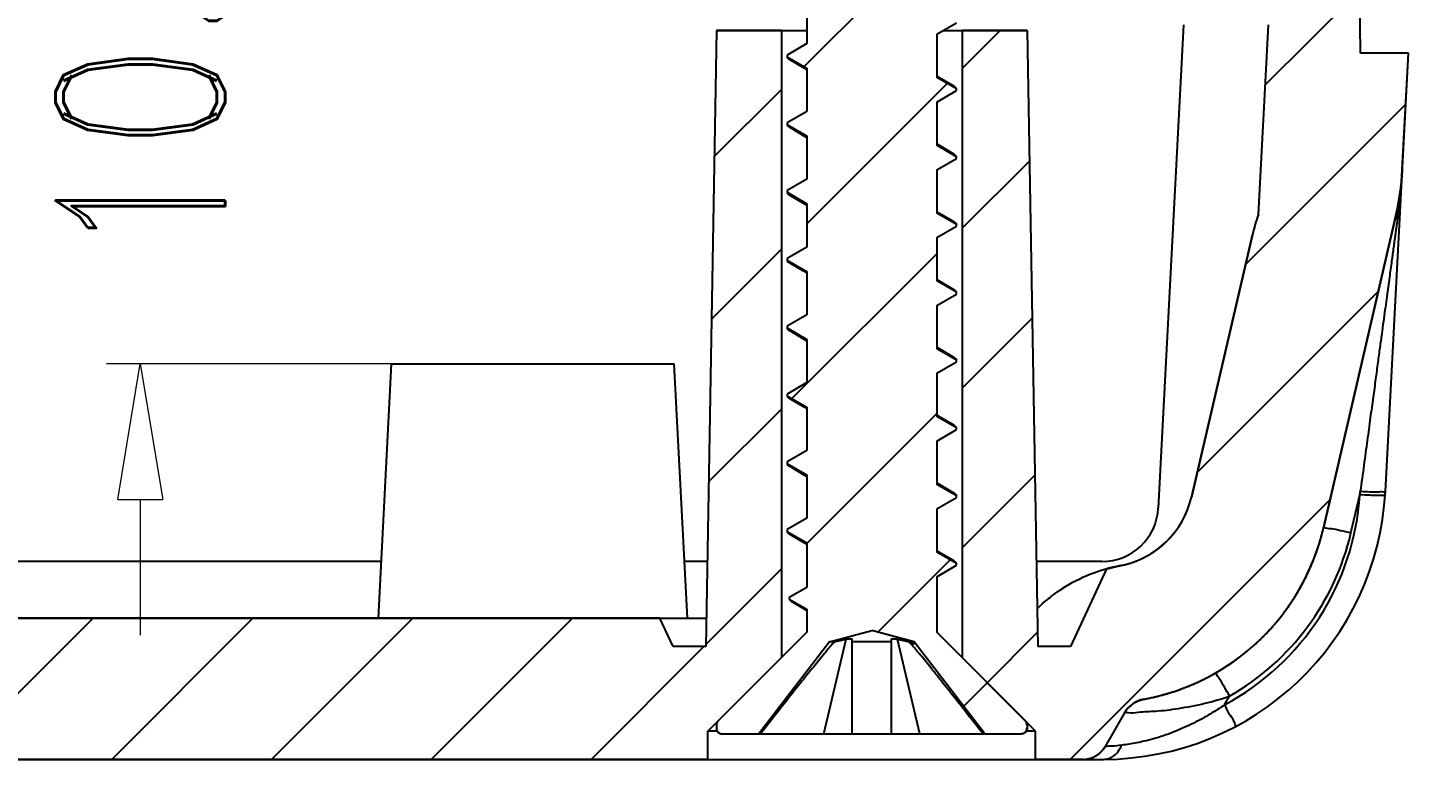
# Model space of a CAD drawing. Header units: millimetres. Extents: x 3537 to 3861, y 1181 to 1410.
# Drawn here: x 3635.33 to 3659.78, y 1204.11 to 1217.06 of the extents above; entities that cross this region are included whole.
import ezdxf

# ---------------------------------------------------------------- set-up
doc = ezdxf.new("R2010")
doc.units = ezdxf.units.MM
doc.layers.add('dim', color=82, linetype='Continuous', lineweight=9)
doc.styles.add('ROMAND', font='romand.shx', dxfattribs={"width": 0.75, "bigfont": 'gbcbig.shx'})
doc.dimstyles.new('YanXiu', dxfattribs={"dimtxt": 2.5, "dimasz": 2.2, "dimexe": 1, "dimexo": 0, "dimgap": 0.66, "dimtad": 0, "dimzin": 9, "dimdsep": 46, "dimtxsty": 'ROMAND', "dimblk": 'CLOSEDBLANK', "dimcen": 0, "dimclrd": 3, "dimclre": 3, "dimclrt": 7, "dimazin": 2, "dimtfac": 1, "dimtofl": 0, "dimtmove": 0, "dimatfit": 3, "dimldrblk": 'CLOSEDBLANK', "dimfxl": 1, "dimlwd": 5, "dimlwe": 5, "dimarcsym": 0})
pattern_1 = [(45, (3259.1924, 1114.9763), (-1.414214, 1.414214), [])]

# ---------------------------------------------------------------- blocks, each defined once
blk = doc.blocks.new('_ClosedBlank')
at = {"color": 0, "linetype": 'ByBlock', "lineweight": -2}
for p, q in [((-1, 0.167), (0, 0)), ((-1, 0.167), (-1, -0.167)), ((0, 0), (-1, -0.167))]:
    blk.add_line(p, q, dxfattribs=at)
blk = doc.blocks.new('*D38')
at = {"layer": 'Defpoints', "color": 0}
for p in [(3637.329, 1221.607), (3641.778, 1221.607), (3641.778, 1211.107)]:
    blk.add_point(p, dxfattribs=at)
at = {"layer": 'dim', "color": 3, "lineweight": 5}
for p, q in [((3637.329, 1224.007), (3637.329, 1226.407)), ((3641.778, 1221.607), (3636.73, 1221.607)), ((3641.778, 1211.107), (3636.73, 1211.107)), ((3637.329, 1208.707), (3637.329, 1206.307))]:
    blk.add_line(p, q, dxfattribs=at)
at = {"layer": 'dim', "color": 3, "lineweight": 5, "xscale": 2.4, "yscale": 2.4, "zscale": 2.4}
for p, rotation in [((3637.329, 1221.607), 270), ((3637.329, 1211.107), 90)]:
    blk.add_blockref('_ClosedBlank', p, dxfattribs=dict(at, rotation=rotation))
at = {"layer": 'dim', "color": 7, "insert": (3637.329, 1216.357), "char_height": 3, "attachment_point": 5, "rotation": 90, "style": 'ROMAND'}
blk.add_mtext('10.5', dxfattribs=at)

msp = doc.modelspace()

# ---------------------------------------------------------------- hatches: boundary and pattern name
at = {"linetype": 'Continuous'}
h = msp.add_hatch(dxfattribs=at)
h.set_pattern_fill('C', color=40, scale=2, angle=45, style=0, pattern_type=0)
h.set_pattern_definition(pattern_1)
edge = h.paths.add_edge_path()
edge.add_line((3647.628, 1204.557), (3648.278, 1204.557))
edge.add_spline(control_points=[(3647.528, 1204.657), (3647.528, 1204.598), (3647.57, 1204.557), (3647.628, 1204.557)], knot_values=[0, 0, 0, 0, 1, 1, 1, 1], weights=[1, 0.804738, 0.804738, 1], degree=3, periodic=0)
edge.add_line((3647.528, 1204.715), (3647.528, 1204.657))
edge.add_spline(control_points=[(3647.558, 1204.786), (3647.539, 1204.767), (3647.528, 1204.742), (3647.528, 1204.715)], knot_values=[0, 0, 0, 0, 1, 1, 1, 1], weights=[1, 0.949253, 0.949253, 1], degree=3, periodic=0)
edge.add_line((3649.128, 1206.357), (3647.558, 1204.786))
edge.add_line((3649.128, 1206.762), (3649.128, 1206.357))
edge.add_line((3648.818, 1206.942), (3649.128, 1206.762))
edge.add_line((3648.818, 1206.972), (3648.818, 1206.942))
edge.add_line((3649.128, 1207.151), (3648.818, 1206.972))
edge.add_line((3649.128, 1207.94), (3649.128, 1207.151))
edge.add_line((3648.778, 1208.142), (3649.128, 1207.94))
edge.add_line((3648.778, 1208.172), (3648.778, 1208.142))
edge.add_line((3649.128, 1208.374), (3648.778, 1208.172))
edge.add_line((3649.128, 1209.14), (3649.128, 1208.374))
edge.add_line((3648.778, 1209.342), (3649.128, 1209.14))
edge.add_line((3648.778, 1209.372), (3648.778, 1209.342))
edge.add_line((3649.128, 1209.574), (3648.778, 1209.372))
edge.add_line((3649.128, 1210.34), (3649.128, 1209.574))
edge.add_line((3648.778, 1210.542), (3649.128, 1210.34))
edge.add_line((3648.778, 1210.572), (3648.778, 1210.542))
edge.add_line((3649.128, 1210.774), (3648.778, 1210.572))
edge.add_line((3649.128, 1211.54), (3649.128, 1210.774))
edge.add_line((3648.778, 1211.742), (3649.128, 1211.54))
edge.add_line((3648.778, 1211.772), (3648.778, 1211.742))
edge.add_line((3649.128, 1211.974), (3648.778, 1211.772))
edge.add_line((3649.128, 1212.74), (3649.128, 1211.974))
edge.add_line((3648.778, 1212.942), (3649.128, 1212.74))
edge.add_line((3648.778, 1212.972), (3648.778, 1212.942))
edge.add_line((3649.128, 1213.174), (3648.778, 1212.972))
edge.add_line((3649.128, 1213.94), (3649.128, 1213.174))
edge.add_line((3648.778, 1214.142), (3649.128, 1213.94))
edge.add_line((3648.778, 1214.172), (3648.778, 1214.142))
edge.add_line((3649.128, 1214.374), (3648.778, 1214.172))
edge.add_line((3649.128, 1215.14), (3649.128, 1214.374))
edge.add_line((3648.778, 1215.342), (3649.128, 1215.14))
edge.add_line((3648.778, 1215.372), (3648.778, 1215.342))
edge.add_line((3649.128, 1215.574), (3648.778, 1215.372))
edge.add_line((3649.128, 1216.34), (3649.128, 1215.574))
edge.add_line((3648.778, 1216.542), (3649.128, 1216.34))
edge.add_line((3648.778, 1216.572), (3648.778, 1216.542))
edge.add_line((3649.128, 1216.774), (3648.778, 1216.572))
edge.add_line((3649.128, 1217.54), (3649.128, 1216.774))
edge.add_line((3648.778, 1217.742), (3649.128, 1217.54))
edge.add_line((3648.778, 1217.772), (3648.778, 1217.742))
edge.add_line((3649.128, 1217.974), (3648.778, 1217.772))
edge.add_line((3649.128, 1218.74), (3649.128, 1217.974))
edge.add_line((3648.778, 1218.942), (3649.128, 1218.74))
edge.add_line((3648.778, 1218.972), (3648.778, 1218.942))
edge.add_line((3649.128, 1219.174), (3648.778, 1218.972))
edge.add_line((3649.128, 1219.94), (3649.128, 1219.174))
edge.add_line((3648.778, 1220.142), (3649.128, 1219.94))
edge.add_line((3648.778, 1220.172), (3648.778, 1220.142))
edge.add_line((3649.128, 1220.374), (3648.778, 1220.172))
edge.add_line((3649.128, 1221.14), (3649.128, 1220.374))
edge.add_line((3648.778, 1221.342), (3649.128, 1221.14))
edge.add_line((3648.778, 1221.372), (3648.778, 1221.342))
edge.add_line((3649.128, 1221.574), (3648.778, 1221.372))
edge.add_line((3649.128, 1222.34), (3649.128, 1221.574))
edge.add_line((3648.778, 1222.542), (3649.128, 1222.34))
edge.add_line((3648.778, 1222.572), (3648.778, 1222.542))
edge.add_line((3649.128, 1222.774), (3648.778, 1222.572))
edge.add_line((3649.128, 1223.665), (3649.128, 1222.774))
edge.add_line((3648.996, 1223.742), (3649.128, 1223.665))
edge.add_line((3648.996, 1223.772), (3648.996, 1223.742))
edge.add_line((3649.128, 1223.848), (3648.996, 1223.772))
edge.add_line((3649.128, 1224.557), (3649.128, 1223.848))
edge.add_line((3649.128, 1224.557), (3651.428, 1224.557))
edge.add_line((3651.428, 1224.557), (3651.428, 1223.356))
edge.add_line((3651.747, 1223.172), (3651.428, 1223.356))
edge.add_line((3651.747, 1223.142), (3651.747, 1223.172))
edge.add_line((3651.428, 1222.957), (3651.747, 1223.142))
edge.add_line((3651.428, 1222.957), (3651.428, 1222.174))
edge.add_line((3651.778, 1221.972), (3651.428, 1222.174))
edge.add_line((3651.778, 1221.942), (3651.778, 1221.972))
edge.add_line((3651.428, 1221.74), (3651.778, 1221.942))
edge.add_line((3651.428, 1221.74), (3651.428, 1220.974))
edge.add_line((3651.778, 1220.772), (3651.428, 1220.974))
edge.add_line((3651.778, 1220.742), (3651.778, 1220.772))
edge.add_line((3651.428, 1220.54), (3651.778, 1220.742))
edge.add_line((3651.428, 1220.54), (3651.428, 1219.774))
edge.add_line((3651.778, 1219.572), (3651.428, 1219.774))
edge.add_line((3651.778, 1219.542), (3651.778, 1219.572))
edge.add_line((3651.428, 1219.34), (3651.778, 1219.542))
edge.add_line((3651.428, 1219.34), (3651.428, 1218.574))
edge.add_line((3651.778, 1218.372), (3651.428, 1218.574))
edge.add_line((3651.778, 1218.342), (3651.778, 1218.372))
edge.add_line((3651.428, 1218.14), (3651.778, 1218.342))
edge.add_line((3651.428, 1218.14), (3651.428, 1217.374))
edge.add_line((3651.778, 1217.172), (3651.428, 1217.374))
edge.add_line((3651.778, 1217.142), (3651.778, 1217.172))
edge.add_line((3651.428, 1216.94), (3651.778, 1217.142))
edge.add_line((3651.428, 1216.94), (3651.428, 1216.174))
edge.add_line((3651.778, 1215.972), (3651.428, 1216.174))
edge.add_line((3651.778, 1215.942), (3651.778, 1215.972))
edge.add_line((3651.428, 1215.74), (3651.778, 1215.942))
edge.add_line((3651.428, 1215.74), (3651.428, 1214.974))
edge.add_line((3651.778, 1214.772), (3651.428, 1214.974))
edge.add_line((3651.778, 1214.742), (3651.778, 1214.772))
edge.add_line((3651.428, 1214.54), (3651.778, 1214.742))
edge.add_line((3651.428, 1214.54), (3651.428, 1213.774))
edge.add_line((3651.778, 1213.572), (3651.428, 1213.774))
edge.add_line((3651.778, 1213.542), (3651.778, 1213.572))
edge.add_line((3651.428, 1213.34), (3651.778, 1213.542))
edge.add_line((3651.428, 1213.34), (3651.428, 1212.574))
edge.add_line((3651.778, 1212.372), (3651.428, 1212.574))
edge.add_line((3651.778, 1212.342), (3651.778, 1212.372))
edge.add_line((3651.428, 1212.14), (3651.778, 1212.342))
edge.add_line((3651.428, 1212.14), (3651.428, 1211.374))
edge.add_line((3651.778, 1211.172), (3651.428, 1211.374))
edge.add_line((3651.778, 1211.142), (3651.778, 1211.172))
edge.add_line((3651.428, 1210.94), (3651.778, 1211.142))
edge.add_line((3651.428, 1210.94), (3651.428, 1210.174))
edge.add_line((3651.778, 1209.972), (3651.428, 1210.174))
edge.add_line((3651.778, 1209.942), (3651.778, 1209.972))
edge.add_line((3651.428, 1209.74), (3651.778, 1209.942))
edge.add_line((3651.428, 1209.74), (3651.428, 1208.974))
edge.add_line((3651.778, 1208.772), (3651.428, 1208.974))
edge.add_line((3651.778, 1208.742), (3651.778, 1208.772))
edge.add_line((3651.428, 1208.54), (3651.778, 1208.742))
edge.add_line((3651.428, 1208.54), (3651.428, 1207.774))
edge.add_line((3651.778, 1207.572), (3651.428, 1207.774))
edge.add_line((3651.778, 1207.542), (3651.778, 1207.572))
edge.add_line((3651.428, 1207.34), (3651.778, 1207.542))
edge.add_line((3651.428, 1207.34), (3651.428, 1206.357))
edge.add_line((3651.428, 1206.357), (3652.999, 1204.786))
edge.add_spline(control_points=[(3652.999, 1204.786), (3653.018, 1204.767), (3653.028, 1204.742), (3653.028, 1204.715)], knot_values=[0, 0, 0, 0, 1, 1, 1, 1], weights=[1, 0.949253, 0.949253, 1], degree=3, periodic=0)
edge.add_line((3653.028, 1204.715), (3653.028, 1204.657))
edge.add_spline(control_points=[(3653.028, 1204.657), (3653.028, 1204.598), (3652.987, 1204.557), (3652.928, 1204.557)], knot_values=[0, 0, 0, 0, 1, 1, 1, 1], weights=[1, 0.804738, 0.804738, 1], degree=3, periodic=0)
edge.add_line((3652.278, 1204.557), (3652.928, 1204.557))
edge.add_line((3652.278, 1204.557), (3651.042, 1206.167))
edge.add_line((3651.042, 1206.167), (3651.028, 1206.186))
edge.add_line((3651.028, 1206.186), (3650.994, 1206.195))
edge.add_line((3650.994, 1206.195), (3650.278, 1206.387))
edge.add_line((3649.528, 1206.186), (3650.278, 1206.387))
edge.add_line((3649.528, 1206.186), (3648.278, 1204.557))
h = msp.add_hatch(dxfattribs=at)
h.set_pattern_fill('DEFAULT__1', color=40, scale=2, angle=45, style=0, pattern_type=0)
h.set_pattern_definition(pattern_1)
edge = h.paths.add_edge_path()
edge.add_line((3584.428, 1217.107), (3585.256, 1217.107))
edge.add_line((3585.431, 1213.752), (3585.256, 1217.107))
edge.add_spline(control_points=[(3585.431, 1213.752), (3585.475, 1213.634), (3585.511, 1213.513), (3585.54, 1213.39)], knot_values=[0, 0, 0, 0, 1, 1, 1, 1], weights=[1, 0.998678, 0.998678, 1], degree=3, periodic=0)
edge.add_line((3586.62, 1208.744), (3585.54, 1213.39))
edge.add_spline(control_points=[(3586.62, 1208.744), (3586.767, 1208.11), (3587.236, 1207.659), (3587.875, 1207.536)], knot_values=[0, 0, 0, 0, 1, 1, 1, 1], weights=[1, 0.892482, 0.892482, 1], degree=3, periodic=0)
edge.add_spline(control_points=[(3589.528, 1206.607), (3589.088, 1207.091), (3588.517, 1207.412), (3587.875, 1207.536)], knot_values=[0, 0, 0, 0, 1, 1, 1, 1], weights=[1, 0.965849, 0.965849, 1], degree=3, periodic=0)
edge.add_line((3589.528, 1206.607), (3594.778, 1206.607))
edge.add_line((3594.778, 1206.607), (3595.012, 1206.107))
edge.add_line((3595.012, 1206.107), (3595.516, 1206.107))
edge.add_line((3595.778, 1211.107), (3595.516, 1206.107))
edge.add_line((3595.778, 1211.107), (3597.028, 1211.107))
edge.add_line((3597.116, 1206.107), (3597.028, 1211.107))
edge.add_line((3597.116, 1206.107), (3599.441, 1206.107))
edge.add_line((3599.441, 1206.107), (3599.528, 1211.107))
edge.add_line((3599.528, 1211.107), (3600.778, 1211.107))
edge.add_line((3600.778, 1211.107), (3601.04, 1206.107))
edge.add_line((3601.04, 1206.107), (3601.545, 1206.107))
edge.add_line((3601.778, 1206.607), (3601.545, 1206.107))
edge.add_line((3601.778, 1206.607), (3621.278, 1206.607))
edge.add_line((3621.278, 1204.107), (3621.278, 1206.607))
edge.add_line((3588.538, 1204.107), (3621.278, 1204.107))
edge.add_spline(control_points=[(3588.538, 1204.107), (3588.373, 1204.107), (3588.231, 1204.189), (3588.148, 1204.332)], knot_values=[0, 0, 0, 0, 1, 1, 1, 1], weights=[1, 0.910684, 0.910684, 1], degree=3, periodic=0)
edge.add_line((3587.803, 1204.93), (3588.148, 1204.332))
edge.add_spline(control_points=[(3587.803, 1204.93), (3587.729, 1205.059), (3587.607, 1205.145), (3587.46, 1205.172)], knot_values=[0, 0, 0, 0, 1, 1, 1, 1], weights=[1, 0.938387, 0.938387, 1], degree=3, periodic=0)
edge.add_spline(control_points=[(3584.282, 1208.201), (3584.654, 1206.6), (3585.844, 1205.467), (3587.46, 1205.172)], knot_values=[0, 0, 0, 0, 1, 1, 1, 1], weights=[1, 0.890642, 0.890642, 1], degree=3, periodic=0)
edge.add_line((3584.282, 1208.201), (3583.009, 1213.677))
edge.add_spline(control_points=[(3582.886, 1214.547), (3582.902, 1214.254), (3582.943, 1213.963), (3583.009, 1213.677)], knot_values=[0, 0, 0, 0, 1, 1, 1, 1], weights=[1, 0.997419, 0.997419, 1], degree=3, periodic=0)
edge.add_line((3582.886, 1214.547), (3582.778, 1216.607))
edge.add_line((3582.778, 1216.607), (3583.628, 1216.607))
edge.add_line((3583.628, 1216.607), (3583.641, 1218.107))
edge.add_line((3584.42, 1218.107), (3583.641, 1218.107))
edge.add_line((3584.428, 1217.107), (3584.42, 1218.107))
edge = h.paths.add_edge_path()
edge.add_line((3621.278, 1204.107), (3621.278, 1206.607))
edge.add_line((3621.278, 1204.107), (3621.278, 1206.607))
edge = h.paths.add_edge_path()
edge.add_line((3658.128, 1217.107), (3657.301, 1217.107))
edge.add_line((3658.128, 1217.107), (3658.137, 1218.107))
edge.add_line((3658.915, 1218.107), (3658.137, 1218.107))
edge.add_line((3658.928, 1216.607), (3658.915, 1218.107))
edge.add_line((3659.778, 1216.607), (3658.928, 1216.607))
edge.add_line((3659.67, 1214.547), (3659.778, 1216.607))
edge.add_spline(control_points=[(3659.67, 1214.547), (3659.655, 1214.254), (3659.614, 1213.963), (3659.547, 1213.677)], knot_values=[0, 0, 0, 0, 1, 1, 1, 1], weights=[1, 0.997419, 0.997419, 1], degree=3, periodic=0)
edge.add_line((3659.547, 1213.677), (3658.275, 1208.201))
edge.add_spline(control_points=[(3655.097, 1205.172), (3656.713, 1205.467), (3657.903, 1206.6), (3658.275, 1208.201)], knot_values=[0, 0, 0, 0, 1, 1, 1, 1], weights=[1, 0.890642, 0.890642, 1], degree=3, periodic=0)
edge.add_spline(control_points=[(3654.754, 1204.93), (3654.828, 1205.059), (3654.95, 1205.145), (3655.097, 1205.172)], knot_values=[0, 0, 0, 0, 1, 1, 1, 1], weights=[1, 0.938387, 0.938387, 1], degree=3, periodic=0)
edge.add_line((3654.754, 1204.93), (3654.408, 1204.332))
edge.add_spline(control_points=[(3654.019, 1204.107), (3654.183, 1204.107), (3654.326, 1204.189), (3654.408, 1204.332)], knot_values=[0, 0, 0, 0, 1, 1, 1, 1], weights=[1, 0.910684, 0.910684, 1], degree=3, periodic=0)
edge.add_line((3654.019, 1204.107), (3653.178, 1204.107))
edge.add_line((3653.178, 1204.107), (3653.178, 1204.607))
edge.add_line((3653.178, 1204.607), (3651.878, 1205.907))
edge.add_line((3651.878, 1217.007), (3651.878, 1205.907))
edge.add_line((3653.028, 1217.007), (3651.878, 1217.007))
edge.add_line((3653.028, 1217.007), (3653.219, 1206.107))
edge.add_line((3653.795, 1206.107), (3653.219, 1206.107))
edge.add_line((3654.434, 1207.477), (3653.795, 1206.107))
edge.add_spline(control_points=[(3654.434, 1207.477), (3654.516, 1207.5), (3654.598, 1207.52), (3654.682, 1207.536)], knot_values=[0, 0, 0, 0, 1, 1, 1, 1], weights=[1, 0.9994, 0.9994, 1], degree=3, periodic=0)
edge.add_spline(control_points=[(3654.682, 1207.536), (3655.321, 1207.659), (3655.79, 1208.11), (3655.937, 1208.744)], knot_values=[0, 0, 0, 0, 1, 1, 1, 1], weights=[1, 0.892482, 0.892482, 1], degree=3, periodic=0)
edge.add_line((3657.017, 1213.39), (3655.937, 1208.744))
edge.add_spline(control_points=[(3657.125, 1213.752), (3657.082, 1213.634), (3657.045, 1213.513), (3657.017, 1213.39)], knot_values=[0, 0, 0, 0, 1, 1, 1, 1], weights=[1, 0.998678, 0.998678, 1], degree=3, periodic=0)
edge.add_line((3657.125, 1213.752), (3657.301, 1217.107))
edge = h.paths.add_edge_path()
edge.add_line((3647.378, 1204.107), (3621.278, 1204.107))
edge.add_line((3621.278, 1204.107), (3621.278, 1206.607))
edge.add_line((3646.528, 1206.607), (3621.278, 1206.607))
edge.add_line((3646.762, 1206.107), (3646.528, 1206.607))
edge.add_line((3647.338, 1206.107), (3646.762, 1206.107))
edge.add_line((3647.528, 1217.007), (3647.338, 1206.107))
edge.add_line((3648.678, 1217.007), (3647.528, 1217.007))
edge.add_line((3648.678, 1217.007), (3648.678, 1205.907))
edge.add_line((3647.378, 1204.607), (3648.678, 1205.907))
edge.add_line((3647.378, 1204.107), (3647.378, 1204.607))

# ---------------------------------------------------------------- linework, layer by layer
at = {"color": 7, "linetype": 'Continuous'}
for p, q in [((3658.928, 1216.607), (3658.915, 1218.107)), ((3658.928, 1216.607), (3658.915, 1218.107)), ((3649.128, 1217.54), (3649.128, 1216.774)), ((3649.128, 1217.54), (3649.128, 1216.774)), ((3651.428, 1216.94), (3651.778, 1217.142)), ((3651.428, 1216.94), (3651.778, 1217.142)), ((3655.799, 1217.107), (3655.351, 1208.554)), ((3657.125, 1213.752), (3657.301, 1217.107)), ((3657.125, 1213.752), (3657.301, 1217.107)), ((3647.528, 1217.007), (3647.338, 1206.107)), ((3647.528, 1217.007), (3647.338, 1206.107)), ((3647.528, 1217.007), (3649.128, 1217.007)), ((3648.678, 1217.007), (3647.528, 1217.007)), ((3648.678, 1217.007), (3648.678, 1205.907)), ((3648.678, 1217.007), (3648.678, 1205.907)), ((3651.428, 1216.94), (3651.428, 1216.174)), ((3651.428, 1216.94), (3651.428, 1216.174)), ((3651.545, 1217.007), (3653.028, 1217.007)), ((3651.878, 1217.007), (3651.878, 1205.907)), ((3653.028, 1217.007), (3651.878, 1217.007)), ((3651.878, 1217.007), (3651.878, 1205.907)), ((3653.028, 1217.007), (3653.219, 1206.107)), ((3653.028, 1217.007), (3653.219, 1206.107)), ((3649.128, 1216.774), (3648.778, 1216.572)), ((3649.128, 1216.774), (3648.778, 1216.572)), ((3659.778, 1216.607), (3658.928, 1216.607)), ((3659.778, 1216.607), (3658.928, 1216.607)), ((3659.372, 1208.845), (3659.778, 1216.607)), ((3659.67, 1214.547), (3659.778, 1216.607)), ((3659.67, 1214.547), (3659.778, 1216.607)), ((3648.778, 1216.572), (3648.778, 1216.542)), ((3648.778, 1216.572), (3648.778, 1216.542)), ((3648.778, 1216.542), (3649.128, 1216.34)), ((3648.778, 1216.542), (3649.128, 1216.34)), ((3648.814, 1216.5), (3649.076, 1216.344)), ((3649.076, 1216.344), (3649.128, 1216.313)), ((3649.128, 1216.34), (3649.128, 1215.574)), ((3649.128, 1216.34), (3649.128, 1215.574)), ((3651.478, 1216.17), (3651.428, 1216.2)), ((3651.778, 1215.972), (3651.428, 1216.174)), ((3651.778, 1215.972), (3651.428, 1216.174)), ((3651.743, 1216.013), (3651.478, 1216.17)), ((3651.428, 1215.74), (3651.778, 1215.942)), ((3651.428, 1215.74), (3651.778, 1215.942)), ((3651.778, 1215.942), (3651.778, 1215.972)), ((3651.778, 1215.942), (3651.778, 1215.972)), ((3651.428, 1215.74), (3651.428, 1214.974)), ((3651.428, 1215.74), (3651.428, 1214.974)), ((3649.128, 1215.574), (3648.778, 1215.372)), ((3649.128, 1215.574), (3648.778, 1215.372)), ((3648.778, 1215.372), (3648.778, 1215.342)), ((3648.778, 1215.372), (3648.778, 1215.342)), ((3648.778, 1215.342), (3649.128, 1215.14)), ((3648.778, 1215.342), (3649.128, 1215.14)), ((3648.814, 1215.3), (3649.076, 1215.144)), ((3649.076, 1215.144), (3649.128, 1215.113)), ((3649.128, 1215.14), (3649.128, 1214.374)), ((3649.128, 1215.14), (3649.128, 1214.374)), ((3651.478, 1214.97), (3651.428, 1215)), ((3651.778, 1214.772), (3651.428, 1214.974)), ((3651.778, 1214.772), (3651.428, 1214.974)), ((3651.743, 1214.813), (3651.478, 1214.97)), ((3651.428, 1214.54), (3651.778, 1214.742)), ((3651.428, 1214.54), (3651.778, 1214.742)), ((3651.743, 1214.813), (3651.778, 1214.772)), ((3651.778, 1214.742), (3651.778, 1214.772)), ((3651.778, 1214.742), (3651.778, 1214.772)), ((3651.428, 1214.54), (3651.428, 1213.774)), ((3651.428, 1214.54), (3651.428, 1213.774)), ((3649.128, 1214.374), (3648.778, 1214.172)), ((3649.128, 1214.374), (3648.778, 1214.172)), ((3648.778, 1214.172), (3648.778, 1214.142)), ((3648.778, 1214.172), (3648.778, 1214.142)), ((3648.778, 1214.142), (3649.128, 1213.94)), ((3648.778, 1214.142), (3649.128, 1213.94)), ((3648.814, 1214.1), (3649.076, 1213.944)), ((3649.076, 1213.944), (3649.128, 1213.913)), ((3649.128, 1213.94), (3649.128, 1213.174)), ((3649.128, 1213.94), (3649.128, 1213.174)), ((3651.478, 1213.77), (3651.428, 1213.8)), ((3651.778, 1213.572), (3651.428, 1213.774)), ((3651.778, 1213.572), (3651.428, 1213.774)), ((3651.743, 1213.613), (3651.478, 1213.77)), ((3658.275, 1208.201), (3659.547, 1213.677)), ((3659.547, 1213.677), (3658.275, 1208.201)), ((3659.547, 1213.677), (3658.275, 1208.201)), ((3659.585, 1213.677), (3659.574, 1213.598)), ((3651.428, 1213.34), (3651.778, 1213.542)), ((3651.428, 1213.34), (3651.778, 1213.542)), ((3651.778, 1213.542), (3651.778, 1213.572)), ((3651.778, 1213.542), (3651.778, 1213.572)), ((3659.574, 1213.598), (3659.551, 1213.433)), ((3651.428, 1213.34), (3651.428, 1212.574)), ((3651.428, 1213.34), (3651.428, 1212.574)), ((3655.937, 1208.744), (3657.017, 1213.39)), ((3657.017, 1213.39), (3655.937, 1208.744)), ((3657.017, 1213.39), (3655.937, 1208.744)), ((3649.128, 1213.174), (3648.778, 1212.972)), ((3649.128, 1213.174), (3648.778, 1212.972)), ((3648.778, 1212.972), (3648.778, 1212.942)), ((3648.778, 1212.972), (3648.778, 1212.942)), ((3648.778, 1212.942), (3649.128, 1212.74)), ((3648.778, 1212.942), (3649.128, 1212.74)), ((3648.814, 1212.9), (3649.076, 1212.744)), ((3649.076, 1212.744), (3649.128, 1212.713)), ((3649.128, 1212.74), (3649.128, 1211.974)), ((3649.128, 1212.74), (3649.128, 1211.974)), ((3651.478, 1212.57), (3651.428, 1212.6)), ((3651.778, 1212.372), (3651.428, 1212.574)), ((3651.778, 1212.372), (3651.428, 1212.574)), ((3651.743, 1212.413), (3651.478, 1212.57)), ((3651.428, 1212.14), (3651.778, 1212.342)), ((3651.428, 1212.14), (3651.778, 1212.342)), ((3651.778, 1212.342), (3651.778, 1212.372)), ((3651.778, 1212.342), (3651.778, 1212.372)), ((3649.128, 1211.974), (3648.778, 1211.772)), ((3649.128, 1211.974), (3648.778, 1211.772)), ((3651.428, 1212.14), (3651.428, 1211.374)), ((3651.428, 1212.14), (3651.428, 1211.374)), ((3648.778, 1211.772), (3648.778, 1211.742)), ((3648.778, 1211.772), (3648.778, 1211.742)), ((3648.778, 1211.742), (3649.128, 1211.54)), ((3648.778, 1211.742), (3649.128, 1211.54)), ((3648.814, 1211.7), (3649.076, 1211.544)), ((3649.076, 1211.544), (3649.128, 1211.513)), ((3649.128, 1211.54), (3649.128, 1210.774)), ((3649.128, 1211.54), (3649.128, 1210.774)), ((3651.478, 1211.37), (3651.428, 1211.4)), ((3651.778, 1211.172), (3651.428, 1211.374)), ((3651.778, 1211.172), (3651.428, 1211.374)), ((3651.743, 1211.213), (3651.478, 1211.37)), ((3641.543, 1206.607), (3641.778, 1211.107)), ((3641.778, 1211.107), (3646.778, 1211.107)), ((3647.014, 1206.607), (3646.778, 1211.107)), ((3651.428, 1210.94), (3651.778, 1211.142)), ((3651.428, 1210.94), (3651.778, 1211.142)), ((3651.778, 1211.142), (3651.778, 1211.172)), ((3651.778, 1211.142), (3651.778, 1211.172)), ((3649.128, 1210.774), (3648.778, 1210.572)), ((3649.128, 1210.774), (3648.778, 1210.572)), ((3651.428, 1210.94), (3651.428, 1210.174)), ((3651.428, 1210.94), (3651.428, 1210.174)), ((3648.778, 1210.572), (3648.778, 1210.542)), ((3648.778, 1210.572), (3648.778, 1210.542)), ((3648.778, 1210.542), (3649.128, 1210.34)), ((3648.778, 1210.542), (3649.128, 1210.34)), ((3648.814, 1210.5), (3649.076, 1210.344)), ((3649.076, 1210.344), (3649.128, 1210.313)), ((3649.128, 1210.34), (3649.128, 1209.574)), ((3649.128, 1210.34), (3649.128, 1209.574)), ((3651.478, 1210.17), (3651.428, 1210.2)), ((3651.778, 1209.972), (3651.428, 1210.174)), ((3651.778, 1209.972), (3651.428, 1210.174)), ((3651.743, 1210.013), (3651.478, 1210.17)), ((3651.428, 1209.74), (3651.778, 1209.942)), ((3651.428, 1209.74), (3651.778, 1209.942)), ((3651.778, 1209.942), (3651.778, 1209.972)), ((3651.778, 1209.942), (3651.778, 1209.972)), ((3649.128, 1209.574), (3648.778, 1209.372)), ((3649.128, 1209.574), (3648.778, 1209.372)), ((3651.428, 1209.74), (3651.428, 1208.974)), ((3651.428, 1209.74), (3651.428, 1208.974)), ((3648.778, 1209.372), (3648.778, 1209.342)), ((3648.778, 1209.372), (3648.778, 1209.342)), ((3648.778, 1209.342), (3649.128, 1209.14)), ((3648.778, 1209.342), (3649.128, 1209.14)), ((3648.814, 1209.3), (3649.076, 1209.144)), ((3649.076, 1209.144), (3649.128, 1209.113)), ((3649.128, 1209.14), (3649.128, 1208.374)), ((3649.128, 1209.14), (3649.128, 1208.374)), ((3651.478, 1208.97), (3651.428, 1209)), ((3651.778, 1208.772), (3651.428, 1208.974)), ((3651.778, 1208.772), (3651.428, 1208.974)), ((3651.743, 1208.813), (3651.478, 1208.97)), ((3658.762, 1208.113), (3658.919, 1208.789)), ((3651.428, 1208.54), (3651.778, 1208.742)), ((3651.428, 1208.54), (3651.778, 1208.742)), ((3651.428, 1208.54), (3651.428, 1207.774)), ((3651.428, 1208.54), (3651.428, 1207.774)), ((3651.778, 1208.742), (3651.778, 1208.772)), ((3651.778, 1208.742), (3651.778, 1208.772)), ((3649.128, 1208.374), (3648.778, 1208.172)), ((3649.128, 1208.374), (3648.778, 1208.172)), ((3648.778, 1208.172), (3648.778, 1208.142)), ((3648.778, 1208.172), (3648.778, 1208.142)), ((3648.778, 1208.142), (3649.128, 1207.94)), ((3648.778, 1208.142), (3649.128, 1207.94)), ((3648.814, 1208.1), (3649.076, 1207.944)), ((3649.076, 1207.944), (3649.128, 1207.913)), ((3649.128, 1207.94), (3649.128, 1207.151)), ((3649.128, 1207.94), (3649.128, 1207.151)), ((3641.595, 1207.607), (3600.962, 1207.607)), ((3647.364, 1207.607), (3646.962, 1207.607)), ((3651.478, 1207.77), (3651.428, 1207.8)), ((3651.778, 1207.572), (3651.428, 1207.774)), ((3651.778, 1207.572), (3651.428, 1207.774)), ((3651.743, 1207.613), (3651.478, 1207.77)), ((3651.778, 1207.542), (3651.778, 1207.572)), ((3651.778, 1207.542), (3651.778, 1207.572)), ((3654.352, 1207.607), (3653.192, 1207.607)), ((3651.428, 1207.34), (3651.778, 1207.542)), ((3651.428, 1207.34), (3651.778, 1207.542)), ((3651.428, 1207.34), (3651.428, 1206.357)), ((3651.428, 1207.34), (3651.428, 1206.357)), ((3654.434, 1207.477), (3653.795, 1206.107)), ((3654.434, 1207.477), (3653.795, 1206.107)), ((3649.128, 1207.151), (3648.818, 1206.972)), ((3649.128, 1207.151), (3648.818, 1206.972)), ((3648.818, 1206.972), (3648.818, 1206.942)), ((3648.818, 1206.972), (3648.818, 1206.942)), ((3648.818, 1206.942), (3648.853, 1206.906)), ((3648.818, 1206.942), (3649.128, 1206.762)), ((3648.818, 1206.942), (3649.128, 1206.762)), ((3648.853, 1206.906), (3649.128, 1206.744)), ((3601.014, 1206.607), (3647.347, 1206.607)), ((3646.528, 1206.607), (3621.278, 1206.607)), ((3646.762, 1206.107), (3646.528, 1206.607)), ((3646.762, 1206.107), (3646.528, 1206.607)), ((3649.128, 1206.762), (3649.128, 1206.357)), ((3649.128, 1206.762), (3649.128, 1206.357)), ((3647.378, 1204.607), (3649.128, 1206.357)), ((3649.128, 1206.357), (3647.558, 1204.786)), ((3649.528, 1206.186), (3650.278, 1206.387)), ((3649.528, 1206.186), (3650.278, 1206.387)), ((3651.028, 1206.186), (3650.278, 1206.387)), ((3650.994, 1206.195), (3650.278, 1206.387)), ((3653.178, 1204.607), (3651.428, 1206.357)), ((3651.428, 1206.357), (3652.999, 1204.786)), ((3647.338, 1206.107), (3646.762, 1206.107)), ((3647.338, 1206.107), (3646.762, 1206.107)), ((3649.528, 1206.186), (3648.278, 1204.557)), ((3649.528, 1206.186), (3648.278, 1204.557)), ((3649.428, 1204.557), (3649.823, 1206.233)), ((3649.615, 1206.186), (3649.528, 1206.186)), ((3649.928, 1206.233), (3649.928, 1204.557)), ((3650.628, 1206.186), (3649.928, 1206.186)), ((3650.628, 1204.557), (3650.628, 1206.233)), ((3651.128, 1204.557), (3650.733, 1206.233)), ((3650.942, 1206.186), (3650.991, 1206.186)), ((3650.993, 1206.126), (3650.987, 1206.133)), ((3650.994, 1206.195), (3650.994, 1206.14)), ((3651.028, 1206.186), (3650.994, 1206.195)), ((3650.994, 1206.14), (3651.042, 1206.167)), ((3652.278, 1204.557), (3651.028, 1206.186)), ((3651.042, 1206.167), (3651.028, 1206.186)), ((3652.278, 1204.557), (3651.042, 1206.167)), ((3653.795, 1206.107), (3653.219, 1206.107)), ((3653.795, 1206.107), (3653.219, 1206.107)), ((3647.378, 1204.607), (3648.678, 1205.907)), ((3653.178, 1204.607), (3651.878, 1205.907)), ((3656.525, 1205.072), (3656.614, 1205.226)), ((3654.754, 1204.93), (3654.408, 1204.332)), ((3654.754, 1204.93), (3654.408, 1204.332)), ((3647.528, 1204.715), (3647.528, 1204.657)), ((3647.528, 1204.715), (3647.528, 1204.657)), ((3653.028, 1204.715), (3653.028, 1204.657)), ((3653.028, 1204.715), (3653.028, 1204.657)), ((3647.378, 1204.107), (3647.378, 1204.607)), ((3647.544, 1204.607), (3647.378, 1204.607)), ((3647.378, 1204.107), (3647.378, 1204.607)), ((3647.628, 1204.557), (3652.928, 1204.557)), ((3647.628, 1204.557), (3648.278, 1204.557)), ((3652.278, 1204.557), (3652.928, 1204.557)), ((3653.178, 1204.607), (3653.013, 1204.607)), ((3653.178, 1204.107), (3653.178, 1204.607)), ((3653.178, 1204.107), (3653.178, 1204.607)), ((3588.178, 1204.107), (3654.379, 1204.107)), ((3647.378, 1204.107), (3621.278, 1204.107)), ((3654.019, 1204.107), (3653.178, 1204.107))]:
    msp.add_line(p, q, dxfattribs=at)
for centre, radius, start, end in [((3654.677, 1214.809), 5, 346.9139, 357), ((3650.218, 1215.044), 9.465, 353.4776, 356.9943), ((3649.939, 1215.074), 9.746, 352.2537, 353.4846), ((3659.939, 1212.711), 3, 159.6964, 166.9139), ((3649.775, 1215.096), 9.911, 351.7704, 352.2558), ((3654.378, 1209.107), 5, 270.0113, 357), ((3654.378, 1209.084), 4.55, 298.1486, 356.2824), ((3650.573, 1209.98), 8.43, 351.8777, 352.2607), ((3654.352, 1208.607), 1, 270, 357), ((3654.378, 1209.107), 1.6, 280.9251, 346.9139), ((3654.378, 1209.107), 1.6, 280.9251, 346.9139), ((3654.378, 1209.107), 4, 280.3463, 346.9139), ((3654.378, 1209.107), 4, 280.3463, 346.9139), ((3654.378, 1209.132), 4.5, 299.7817, 346.9131), ((3655.25, 1204.59), 3, 100.9251, 122.4545), ((3657.402, 1199.43), 10.309, 139.0581, 139.3695), ((3643.365, 1199.612), 10.031, 40.7897, 40.944), ((3642.854, 1199.172), 10.705, 40.5632, 40.7888), ((3655.187, 1204.68), 0.5, 100.3463, 150), ((3655.187, 1204.68), 0.5, 100.3559, 150.0044), ((3647.628, 1204.715), 0.1, 135, 180), ((3647.628, 1204.657), 0.1, 180, 270), ((3652.928, 1204.657), 0.1, 270, 0), ((3652.928, 1204.715), 0.1, 0, 45), ((3654.019, 1204.557), 0.45, 269.9989, 329.9995)]:
    msp.add_arc(centre, radius, start, end, dxfattribs=at)
for points, start_tangent, end_tangent in [([(3648.778, 1216.542), (3648.807, 1216.504), (3648.814, 1216.5)], (0, -1), (0.848441, -0.52929)), ([(3651.743, 1216.013), (3651.75, 1216.009), (3651.778, 1215.972)], (0.848441, -0.52929), (0, -1)), ([(3648.778, 1215.342), (3648.805, 1215.305), (3648.813, 1215.3)], (0, -1), (0.846742, -0.532004)), ([(3659.67, 1214.547), (3659.667, 1214.492), (3659.663, 1214.438), (3659.659, 1214.383), (3659.654, 1214.328), (3659.649, 1214.273), (3659.642, 1214.218), (3659.636, 1214.164), (3659.628, 1214.109), (3659.62, 1214.055), (3659.612, 1214), (3659.602, 1213.946), (3659.593, 1213.892), (3659.582, 1213.838), (3659.571, 1213.784), (3659.56, 1213.73), (3659.547, 1213.677)], (-0.052336, -0.99863), (-0.226415, -0.974031)), ([(3648.778, 1214.142), (3648.807, 1214.104), (3648.814, 1214.1)], (0, -1), (0.848441, -0.52929)), ([(3657.125, 1213.752), (3657.117, 1213.73), (3657.109, 1213.708), (3657.102, 1213.685), (3657.094, 1213.663), (3657.087, 1213.64), (3657.079, 1213.618), (3657.072, 1213.595), (3657.065, 1213.573), (3657.059, 1213.55), (3657.052, 1213.527), (3657.046, 1213.505), (3657.04, 1213.482), (3657.034, 1213.459), (3657.028, 1213.436), (3657.022, 1213.413), (3657.017, 1213.39)], (-0.346995, -0.937867), (-0.226415, -0.974031)), ([(3659.547, 1213.677), (3659.557, 1213.679), (3659.585, 1213.677)], (0.226415, 0.974031), (0.994141, -0.108091)), ([(3659.629, 1213.756), (3659.623, 1213.729), (3659.608, 1213.702), (3659.585, 1213.677)], (-0.05234, -0.998629), (-0.756532, -0.653957)), ([(3651.743, 1213.613), (3651.75, 1213.609), (3651.778, 1213.572)], (0.848441, -0.52929), (0, -1)), ([(3659.551, 1213.433), (3659.539, 1213.343), (3659.526, 1213.245), (3659.511, 1213.138), (3659.495, 1213.02), (3659.477, 1212.89), (3659.458, 1212.748), (3659.437, 1212.595), (3659.414, 1212.43), (3659.39, 1212.253), (3659.364, 1212.063), (3659.336, 1211.857), (3659.306, 1211.634), (3659.273, 1211.392), (3659.237, 1211.129), (3659.198, 1210.839), (3659.154, 1210.515), (3659.104, 1210.15), (3659.05, 1209.749), (3658.991, 1209.315), (3658.927, 1208.845)], (-0.135336, -0.9908), (-0.134646, -0.990894)), ([(3648.778, 1212.942), (3648.807, 1212.904), (3648.814, 1212.9)], (0, -1), (0.848441, -0.52929)), ([(3651.743, 1212.413), (3651.75, 1212.409), (3651.778, 1212.372)], (0.848441, -0.52929), (0, -1)), ([(3648.778, 1211.742), (3648.807, 1211.704), (3648.814, 1211.7)], (0, -1), (0.848441, -0.52929)), ([(3651.743, 1211.213), (3651.75, 1211.209), (3651.778, 1211.172)], (0.848441, -0.52929), (0, -1)), ([(3648.778, 1210.542), (3648.807, 1210.504), (3648.814, 1210.5)], (0, -1), (0.848441, -0.52929)), ([(3651.743, 1210.013), (3651.75, 1210.009), (3651.778, 1209.972)], (0.848441, -0.52929), (0, -1)), ([(3648.778, 1209.342), (3648.807, 1209.304), (3648.814, 1209.3)], (0, -1), (0.848441, -0.52929)), ([(3651.743, 1208.813), (3651.75, 1208.809), (3651.778, 1208.772)], (0.848441, -0.52929), (0, -1)), ([(3659.236, 1208.775), (3659.09, 1208.78), (3658.919, 1208.789)], (-0.998184, -0.060238), (-0.997907, 0.064665)), ([(3659.097, 1208.838), (3658.927, 1208.845)], (-0.998893, 0.047046), (-0.998663, 0.05169)), ([(3659.372, 1208.845), (3659.337, 1208.838), (3659.241, 1208.835), (3659.097, 1208.838)], (-0.052689, -0.998611), (-0.998893, 0.047046)), ([(3659.368, 1208.782), (3659.333, 1208.776), (3659.236, 1208.775)], (-0.064822, -0.997897), (-0.998184, -0.060238)), ([(3654.682, 1207.536), (3654.695, 1207.538), (3654.708, 1207.541), (3654.722, 1207.544), (3654.735, 1207.547), (3654.749, 1207.55), (3654.762, 1207.553), (3654.775, 1207.557), (3654.789, 1207.56), (3654.802, 1207.564), (3654.816, 1207.567), (3654.829, 1207.571), (3654.843, 1207.575), (3654.856, 1207.579), (3654.869, 1207.584), (3654.883, 1207.588), (3654.896, 1207.593), (3654.909, 1207.597), (3654.923, 1207.602), (3654.936, 1207.607), (3654.949, 1207.612), (3654.963, 1207.617), (3654.976, 1207.622), (3654.989, 1207.628), (3655.002, 1207.633), (3655.015, 1207.639), (3655.029, 1207.645), (3655.042, 1207.651), (3655.055, 1207.657), (3655.068, 1207.663), (3655.081, 1207.669), (3655.094, 1207.675), (3655.107, 1207.682), (3655.12, 1207.689), (3655.132, 1207.695), (3655.145, 1207.702), (3655.158, 1207.709), (3655.171, 1207.716), (3655.183, 1207.724), (3655.196, 1207.731), (3655.208, 1207.739), (3655.221, 1207.746), (3655.233, 1207.754), (3655.246, 1207.762), (3655.258, 1207.77), (3655.27, 1207.778), (3655.282, 1207.786), (3655.294, 1207.795), (3655.306, 1207.803), (3655.318, 1207.812), (3655.33, 1207.821), (3655.342, 1207.829), (3655.354, 1207.838), (3655.366, 1207.847), (3655.377, 1207.857), (3655.389, 1207.866), (3655.4, 1207.875), (3655.411, 1207.885), (3655.423, 1207.894), (3655.434, 1207.904), (3655.445, 1207.914), (3655.456, 1207.924), (3655.467, 1207.934), (3655.478, 1207.944), (3655.488, 1207.954), (3655.499, 1207.964), (3655.509, 1207.975), (3655.52, 1207.985), (3655.53, 1207.996), (3655.54, 1208.007), (3655.551, 1208.017), (3655.561, 1208.028), (3655.57, 1208.039), (3655.58, 1208.05), (3655.59, 1208.062), (3655.6, 1208.073), (3655.609, 1208.084), (3655.618, 1208.095), (3655.628, 1208.107), (3655.637, 1208.118), (3655.646, 1208.13), (3655.655, 1208.142), (3655.664, 1208.154), (3655.672, 1208.165), (3655.681, 1208.177), (3655.689, 1208.189), (3655.698, 1208.201), (3655.706, 1208.213), (3655.714, 1208.226), (3655.722, 1208.238), (3655.73, 1208.25), (3655.738, 1208.263), (3655.745, 1208.275), (3655.753, 1208.287), (3655.76, 1208.3), (3655.768, 1208.313), (3655.775, 1208.325), (3655.782, 1208.338), (3655.789, 1208.351), (3655.795, 1208.363), (3655.802, 1208.376), (3655.808, 1208.389), (3655.815, 1208.402), (3655.821, 1208.415), (3655.827, 1208.428), (3655.833, 1208.441), (3655.839, 1208.454), (3655.845, 1208.467), (3655.851, 1208.48), (3655.856, 1208.493), (3655.861, 1208.506), (3655.867, 1208.519), (3655.872, 1208.532), (3655.877, 1208.545), (3655.882, 1208.559), (3655.886, 1208.572), (3655.891, 1208.585), (3655.896, 1208.598), (3655.9, 1208.612), (3655.904, 1208.625), (3655.908, 1208.638), (3655.912, 1208.651), (3655.916, 1208.665), (3655.92, 1208.678), (3655.924, 1208.691), (3655.927, 1208.705), (3655.931, 1208.718), (3655.934, 1208.731), (3655.937, 1208.744)], (0.981876, 0.189525), (0.226415, 0.974031)), ([(3648.778, 1208.142), (3648.807, 1208.104), (3648.814, 1208.1)], (0, -1), (0.848441, -0.52929)), ([(3655.097, 1205.172), (3655.131, 1205.178), (3655.164, 1205.185), (3655.198, 1205.191), (3655.232, 1205.199), (3655.266, 1205.206), (3655.3, 1205.214), (3655.334, 1205.222), (3655.368, 1205.231), (3655.401, 1205.24), (3655.435, 1205.249), (3655.469, 1205.258), (3655.503, 1205.268), (3655.537, 1205.278), (3655.571, 1205.288), (3655.605, 1205.299), (3655.638, 1205.31), (3655.672, 1205.322), (3655.706, 1205.333), (3655.739, 1205.345), (3655.773, 1205.358), (3655.807, 1205.37), (3655.84, 1205.383), (3655.874, 1205.397), (3655.907, 1205.41), (3655.94, 1205.424), (3655.974, 1205.438), (3656.007, 1205.453), (3656.04, 1205.468), (3656.073, 1205.483), (3656.106, 1205.499), (3656.139, 1205.515), (3656.171, 1205.531), (3656.204, 1205.547), (3656.236, 1205.564), (3656.269, 1205.581), (3656.301, 1205.599), (3656.333, 1205.617), (3656.365, 1205.635), (3656.397, 1205.653), (3656.429, 1205.672), (3656.461, 1205.691), (3656.492, 1205.711), (3656.523, 1205.73), (3656.555, 1205.75), (3656.586, 1205.771), (3656.616, 1205.791), (3656.647, 1205.812), (3656.678, 1205.833), (3656.708, 1205.855), (3656.738, 1205.877), (3656.768, 1205.899), (3656.798, 1205.921), (3656.827, 1205.944), (3656.857, 1205.967), (3656.886, 1205.99), (3656.915, 1206.013), (3656.943, 1206.037), (3656.972, 1206.061), (3657, 1206.086), (3657.028, 1206.11), (3657.056, 1206.135), (3657.084, 1206.16), (3657.111, 1206.186), (3657.138, 1206.211), (3657.165, 1206.237), (3657.192, 1206.263), (3657.218, 1206.29), (3657.245, 1206.316), (3657.271, 1206.343), (3657.296, 1206.37), (3657.322, 1206.398), (3657.347, 1206.425), (3657.372, 1206.453), (3657.396, 1206.481), (3657.421, 1206.509), (3657.445, 1206.538), (3657.468, 1206.567), (3657.492, 1206.595), (3657.515, 1206.624), (3657.538, 1206.654), (3657.561, 1206.683), (3657.583, 1206.713), (3657.605, 1206.743), (3657.627, 1206.773), (3657.648, 1206.803), (3657.67, 1206.833), (3657.69, 1206.864), (3657.711, 1206.894), (3657.731, 1206.925), (3657.751, 1206.956), (3657.771, 1206.987), (3657.79, 1207.018), (3657.809, 1207.05), (3657.828, 1207.081), (3657.846, 1207.113), (3657.864, 1207.145), (3657.882, 1207.177), (3657.9, 1207.209), (3657.917, 1207.241), (3657.934, 1207.273), (3657.95, 1207.305), (3657.966, 1207.338), (3657.982, 1207.37), (3657.998, 1207.403), (3658.013, 1207.436), (3658.028, 1207.469), (3658.042, 1207.501), (3658.057, 1207.534), (3658.07, 1207.567), (3658.084, 1207.6), (3658.097, 1207.634), (3658.11, 1207.667), (3658.123, 1207.7), (3658.135, 1207.733), (3658.147, 1207.766), (3658.159, 1207.8), (3658.17, 1207.833), (3658.181, 1207.867), (3658.192, 1207.9), (3658.203, 1207.933), (3658.213, 1207.967), (3658.222, 1208), (3658.232, 1208.034), (3658.241, 1208.067), (3658.25, 1208.101), (3658.258, 1208.134), (3658.267, 1208.168), (3658.275, 1208.201)], (0.98374, 0.179598), (0.226415, 0.974031)), ([(3658.762, 1208.113), (3658.576, 1208.154), (3658.419, 1208.185), (3658.313, 1208.201), (3658.275, 1208.201)], (-0.974154, 0.225883), (-0.226415, -0.974031)), ([(3651.743, 1207.613), (3651.75, 1207.609), (3651.778, 1207.572)], (0.848441, -0.52929), (0, -1)), ([(3654.434, 1207.477), (3654.465, 1207.485), (3654.496, 1207.493), (3654.526, 1207.501), (3654.557, 1207.509), (3654.588, 1207.516), (3654.619, 1207.523), (3654.651, 1207.529), (3654.682, 1207.536)], (0.962288, 0.272032), (0.981876, 0.189525)), ([(3653.205, 1206.769), (3653.261, 1206.824), (3653.46, 1206.994), (3653.641, 1207.121)], (0.711209, 0.702981), (0.84369, 0.53683)), ([(3649.578, 1206.143), (3649.44, 1205.979), (3649.25, 1205.747), (3649.042, 1205.489), (3648.817, 1205.205), (3648.573, 1204.894), (3648.309, 1204.557)], (-0.651214, -0.758894), (-0.614715, -0.788749)), ([(3649.615, 1206.186), (3649.723, 1206.211), (3649.823, 1206.233)], (0.973049, 0.230596), (0.978182, 0.207748)), ([(3649.823, 1206.233), (3649.844, 1206.237), (3649.864, 1206.24), (3649.882, 1206.242), (3649.899, 1206.243), (3649.912, 1206.242), (3649.921, 1206.24), (3649.927, 1206.237), (3649.928, 1206.233)], (0.978182, 0.207748), (0, -1)), ([(3650.628, 1206.233), (3650.63, 1206.237), (3650.636, 1206.24), (3650.645, 1206.242), (3650.658, 1206.243), (3650.674, 1206.242), (3650.693, 1206.24), (3650.713, 1206.237), (3650.733, 1206.233)], (0, 1), (0.978182, -0.207748)), ([(3650.733, 1206.233), (3650.834, 1206.211), (3650.942, 1206.186)], (0.978182, -0.207748), (0.973049, -0.230596)), ([(3652.248, 1204.557), (3651.982, 1204.897), (3651.737, 1205.209), (3651.511, 1205.493), (3651.304, 1205.751), (3651.115, 1205.982), (3650.993, 1206.126)], (-0.614715, 0.788749), (-0.649638, 0.760244)), ([(3656.614, 1205.226), (3656.521, 1205.385), (3656.442, 1205.519), (3656.387, 1205.606), (3656.365, 1205.635)], (-0.497605, 0.867404), (-0.867935, -0.496677)), ([(3654.754, 1204.93), (3654.757, 1204.935), (3654.76, 1204.941), (3654.764, 1204.947), (3654.767, 1204.952), (3654.771, 1204.958), (3654.775, 1204.963), (3654.779, 1204.969), (3654.783, 1204.974), (3654.787, 1204.98), (3654.791, 1204.985), (3654.795, 1204.99), (3654.799, 1204.996), (3654.803, 1205.001), (3654.808, 1205.006), (3654.812, 1205.011), (3654.817, 1205.016), (3654.821, 1205.021), (3654.826, 1205.026), (3654.831, 1205.031), (3654.836, 1205.036), (3654.84, 1205.04), (3654.845, 1205.045), (3654.85, 1205.05), (3654.856, 1205.054), (3654.861, 1205.059), (3654.866, 1205.063), (3654.871, 1205.068), (3654.877, 1205.072), (3654.882, 1205.076), (3654.887, 1205.08), (3654.893, 1205.084), (3654.899, 1205.088), (3654.904, 1205.092), (3654.91, 1205.096), (3654.916, 1205.1), (3654.922, 1205.104), (3654.927, 1205.107), (3654.933, 1205.111), (3654.939, 1205.114), (3654.945, 1205.118), (3654.951, 1205.121), (3654.957, 1205.124), (3654.963, 1205.127), (3654.97, 1205.13), (3654.976, 1205.133), (3654.982, 1205.136), (3654.988, 1205.139), (3654.994, 1205.141), (3655.001, 1205.144), (3655.007, 1205.146), (3655.013, 1205.149), (3655.02, 1205.151), (3655.026, 1205.153), (3655.032, 1205.155), (3655.039, 1205.157), (3655.045, 1205.159), (3655.052, 1205.161), (3655.058, 1205.163), (3655.065, 1205.165), (3655.071, 1205.166), (3655.077, 1205.168), (3655.084, 1205.169), (3655.09, 1205.17), (3655.097, 1205.172)], (0.5, 0.866025), (0.98374, 0.179598)), ([(3654.817, 1204.935), (3655, 1204.942), (3655.3, 1204.961), (3655.706, 1205.008), (3656.177, 1205.1), (3656.614, 1205.226)], (0.980303, -0.197499), (0.946213, 0.323545)), ([(3656.525, 1205.072), (3656.269, 1204.908), (3655.981, 1204.75), (3655.659, 1204.605), (3655.308, 1204.482), (3654.967, 1204.399), (3654.701, 1204.358)], (-0.824586, -0.565736), (-0.994267, -0.106922)), ([(3654.754, 1204.93), (3654.817, 1204.935)], (0.512357, 0.858772), (0.980303, -0.197499)), ([(3656.737, 1204.698), (3656.706, 1204.746), (3656.628, 1204.882), (3656.525, 1205.072)], (-0.881762, -0.471695), (-0.472663, 0.881243)), ([(3647.558, 1204.786), (3647.556, 1204.784), (3647.554, 1204.782), (3647.553, 1204.781), (3647.551, 1204.779), (3647.55, 1204.777), (3647.548, 1204.775), (3647.547, 1204.773), (3647.545, 1204.771), (3647.544, 1204.769), (3647.543, 1204.767), (3647.541, 1204.765), (3647.54, 1204.762), (3647.539, 1204.76), (3647.538, 1204.758), (3647.537, 1204.756), (3647.536, 1204.753), (3647.535, 1204.751), (3647.534, 1204.749), (3647.533, 1204.746), (3647.533, 1204.744), (3647.532, 1204.742), (3647.531, 1204.739), (3647.531, 1204.737), (3647.53, 1204.734), (3647.53, 1204.732), (3647.529, 1204.73), (3647.529, 1204.727), (3647.529, 1204.725), (3647.529, 1204.722), (3647.528, 1204.72), (3647.528, 1204.718), (3647.528, 1204.715)], (-0.707107, -0.707107), (0, -1)), ([(3647.528, 1204.657), (3647.528, 1204.654), (3647.528, 1204.652), (3647.529, 1204.65), (3647.529, 1204.648), (3647.529, 1204.645), (3647.529, 1204.643), (3647.53, 1204.641), (3647.53, 1204.638), (3647.531, 1204.636), (3647.531, 1204.634), (3647.532, 1204.631), (3647.532, 1204.629), (3647.533, 1204.627), (3647.534, 1204.624), (3647.535, 1204.622), (3647.535, 1204.62), (3647.536, 1204.617), (3647.537, 1204.615), (3647.538, 1204.613), (3647.54, 1204.611), (3647.541, 1204.608), (3647.542, 1204.606), (3647.543, 1204.604), (3647.545, 1204.602), (3647.546, 1204.6), (3647.548, 1204.598), (3647.549, 1204.596), (3647.551, 1204.594), (3647.552, 1204.592), (3647.554, 1204.59), (3647.556, 1204.588), (3647.558, 1204.586), (3647.56, 1204.584), (3647.561, 1204.582), (3647.563, 1204.581), (3647.565, 1204.579), (3647.567, 1204.577), (3647.569, 1204.576), (3647.572, 1204.574), (3647.574, 1204.573), (3647.576, 1204.572), (3647.578, 1204.57), (3647.58, 1204.569), (3647.582, 1204.568), (3647.585, 1204.567), (3647.587, 1204.566), (3647.589, 1204.565), (3647.592, 1204.564), (3647.594, 1204.563), (3647.596, 1204.562), (3647.599, 1204.561), (3647.601, 1204.56), (3647.603, 1204.56), (3647.606, 1204.559), (3647.608, 1204.559), (3647.61, 1204.558), (3647.613, 1204.558), (3647.615, 1204.558), (3647.617, 1204.557), (3647.619, 1204.557), (3647.622, 1204.557), (3647.624, 1204.557), (3647.626, 1204.557), (3647.628, 1204.557)], (0, -1), (1, 0)), ([(3653.028, 1204.657), (3653.028, 1204.654), (3653.028, 1204.652), (3653.028, 1204.65), (3653.028, 1204.648), (3653.028, 1204.645), (3653.027, 1204.643), (3653.027, 1204.641), (3653.027, 1204.638), (3653.026, 1204.636), (3653.026, 1204.634), (3653.025, 1204.631), (3653.025, 1204.629), (3653.024, 1204.627), (3653.023, 1204.624), (3653.022, 1204.622), (3653.021, 1204.62), (3653.02, 1204.617), (3653.019, 1204.615), (3653.018, 1204.613), (3653.017, 1204.611), (3653.016, 1204.608), (3653.015, 1204.606), (3653.013, 1204.604), (3653.012, 1204.602), (3653.011, 1204.6), (3653.009, 1204.598), (3653.008, 1204.596), (3653.006, 1204.594), (3653.004, 1204.592), (3653.003, 1204.59), (3653.001, 1204.588), (3652.999, 1204.586), (3652.997, 1204.584), (3652.995, 1204.582), (3652.993, 1204.581), (3652.991, 1204.579), (3652.989, 1204.577), (3652.987, 1204.576), (3652.985, 1204.574), (3652.983, 1204.573), (3652.981, 1204.572), (3652.979, 1204.57), (3652.977, 1204.569), (3652.974, 1204.568), (3652.972, 1204.567), (3652.97, 1204.566), (3652.967, 1204.565), (3652.965, 1204.564), (3652.963, 1204.563), (3652.961, 1204.562), (3652.958, 1204.561), (3652.956, 1204.56), (3652.954, 1204.56), (3652.951, 1204.559), (3652.949, 1204.559), (3652.947, 1204.558), (3652.944, 1204.558), (3652.942, 1204.558), (3652.94, 1204.557), (3652.937, 1204.557), (3652.935, 1204.557), (3652.933, 1204.557), (3652.931, 1204.557), (3652.928, 1204.557)], (0, -1), (-1, 0)), ([(3652.999, 1204.786), (3653.001, 1204.784), (3653.002, 1204.782), (3653.004, 1204.781), (3653.006, 1204.779), (3653.007, 1204.777), (3653.009, 1204.775), (3653.01, 1204.773), (3653.011, 1204.771), (3653.013, 1204.769), (3653.014, 1204.767), (3653.015, 1204.765), (3653.017, 1204.762), (3653.018, 1204.76), (3653.019, 1204.758), (3653.02, 1204.756), (3653.021, 1204.753), (3653.022, 1204.751), (3653.023, 1204.749), (3653.023, 1204.746), (3653.024, 1204.744), (3653.025, 1204.742), (3653.025, 1204.739), (3653.026, 1204.737), (3653.026, 1204.734), (3653.027, 1204.732), (3653.027, 1204.73), (3653.028, 1204.727), (3653.028, 1204.725), (3653.028, 1204.722), (3653.028, 1204.72), (3653.028, 1204.718), (3653.028, 1204.715)], (0.707107, -0.707107), (0, -1)), ([(3654.019, 1204.107), (3654.026, 1204.107), (3654.033, 1204.107), (3654.04, 1204.107), (3654.047, 1204.107), (3654.054, 1204.108), (3654.061, 1204.109), (3654.068, 1204.109), (3654.076, 1204.11), (3654.083, 1204.111), (3654.09, 1204.112), (3654.097, 1204.113), (3654.104, 1204.115), (3654.112, 1204.116), (3654.119, 1204.118), (3654.126, 1204.12), (3654.133, 1204.121), (3654.14, 1204.123), (3654.147, 1204.125), (3654.154, 1204.128), (3654.162, 1204.13), (3654.169, 1204.132), (3654.176, 1204.135), (3654.183, 1204.138), (3654.19, 1204.14), (3654.197, 1204.143), (3654.203, 1204.146), (3654.21, 1204.149), (3654.217, 1204.153), (3654.224, 1204.156), (3654.23, 1204.16), (3654.237, 1204.163), (3654.244, 1204.167), (3654.25, 1204.171), (3654.256, 1204.175), (3654.263, 1204.179), (3654.269, 1204.183), (3654.275, 1204.187), (3654.281, 1204.191), (3654.288, 1204.196), (3654.294, 1204.2), (3654.299, 1204.205), (3654.305, 1204.21), (3654.311, 1204.215), (3654.317, 1204.219), (3654.322, 1204.224), (3654.328, 1204.229), (3654.333, 1204.235), (3654.338, 1204.24), (3654.343, 1204.245), (3654.348, 1204.251), (3654.353, 1204.256), (3654.358, 1204.261), (3654.363, 1204.267), (3654.368, 1204.273), (3654.372, 1204.278), (3654.377, 1204.284), (3654.381, 1204.29), (3654.385, 1204.296), (3654.389, 1204.302), (3654.393, 1204.307), (3654.397, 1204.313), (3654.401, 1204.319), (3654.405, 1204.326), (3654.408, 1204.332)], (1, 0), (0.5, 0.866025)), ([(3654.378, 1204.107), (3654.509, 1204.137), (3654.544, 1204.157)], (1, -0.000095), (0.837951, 0.545746)), ([(3654.701, 1204.358), (3654.537, 1204.341), (3654.44, 1204.332), (3654.408, 1204.332)], (-0.994227, -0.107296), (0.509959, 0.860199)), ([(3654.544, 1204.157), (3654.621, 1204.225)], (0.837951, 0.545746), (0.65519, 0.755464)), ([(3654.621, 1204.225), (3654.701, 1204.358)], (0.65519, 0.755464), (0.364223, 0.931312))]:
    msp.add_spline(points, degree=3, dxfattribs=dict(at, start_tangent=start_tangent, end_tangent=end_tangent))

# ---------------------------------------------------------------- dimensions: what is measured, and where the dimension line sits
at = {"layer": 'dim'}
dim = msp.add_linear_dim(base=(3637.329, 1221.607), p1=(3641.778, 1211.107), p2=(3641.778, 1221.607), angle=90, dimstyle='YanXiu', override={"dimtxt": 3, "dimasz": 2.4, "dimexe": 0.5997, "dimgap": 0.5997, "dimzin": 8}, dxfattribs=at)
dim.commit()
dim.dimension.update_dxf_attribs({"geometry": '*D38', "text_midpoint": (3637.329, 1216.357)})

doc.saveas('drawing.dxf')
